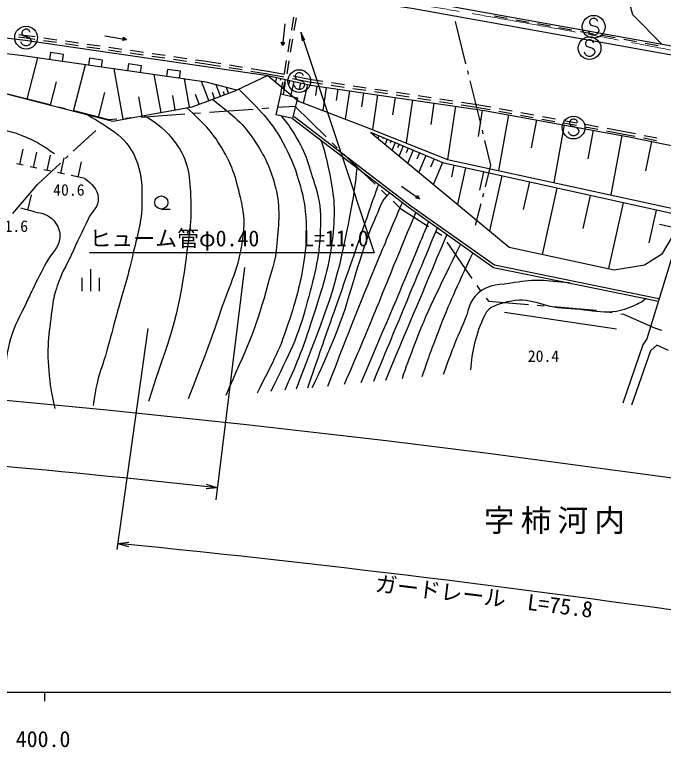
# Model space of a CAD drawing. Units: millimetres, scale not verified. Extents: x 40000 to 680000, y 20000 to 380000.
# Drawn here: x 464601 to 538610, y 198715 to 282300 of the extents above; entities that cross this region are included whole.
import ezdxf
from ezdxf.enums import TextEntityAlignment as Align

# ---------------------------------------------------------------- set-up
doc = ezdxf.new("R2010")
doc.units = ezdxf.units.MM
doc.header["$LTSCALE"] = 1000
doc.linetypes.add('CHAIN', pattern=[18.5, 12, -1.5, 3.5, -1.5])
for name, color, linetype, lineweight in [('M-BGD', 7, 'Continuous', 25), ('M-BMK', 2, 'CHAIN', 13), ('M-BMK-ROW', 30, 'Continuous', 25), ('M-STR-STRC', 7, 'Continuous', 25), ('M-TTL-BAND', 7, 'Continuous', 25)]:
    doc.layers.add(name, color=color, linetype=linetype, lineweight=lineweight)
doc.styles.add('ＭＳ ゴシック', font='')
doc.styles.get('ＭＳ ゴシック').set_extended_font_data('MS Gothic')

# ---------------------------------------------------------------- blocks, each defined once
blk = doc.blocks.new('open_arrow')
at = {"color": 0, "linetype": 'Continuous', "lineweight": -2}
blk.add_lwpolyline([(7.5, 1.25), (0, 0), (7.5, -1.25)], dxfattribs=at)

msp = doc.modelspace()

# ---------------------------------------------------------------- linework, layer by layer
at = {"layer": 'M-BGD'}
for p, q in [((535142, 282291), (534591, 284252)), ((496212, 280523), (496463, 282002)), ((496508, 280473), (496758, 281952)), ((519323, 282165), (520799, 281899)), ((521783, 281722), (523259, 281456)), ((538423, 278925), (535142, 282291)), ((495440, 281260), (495166, 278775)), ((514858, 281532), (516056, 276677)), ((524243, 281278), (525720, 281012)), ((465090, 280050), (465944, 279936)), ((526704, 280835), (528180, 280569)), ((529164, 280392), (530640, 280126)), ((465052, 279752), (465903, 279639)), ((465903, 279639), (466888, 279498)), ((465944, 279936), (466931, 279795)), ((467878, 279356), (469362, 279142)), ((467921, 279653), (469405, 279439)), ((470395, 279297), (471880, 279084)), ((474882, 279878), (477348, 279470)), ((476948, 279346), (477009, 279716)), ((477348, 279470), (476948, 279346)), ((477009, 279716), (477348, 279470)), ((495795, 278058), (496045, 279537)), ((496091, 278008), (496341, 279487)), ((531625, 279949), (533101, 279683)), ((534085, 279505), (535561, 279239)), ((470352, 279000), (471837, 278787)), ((472827, 278645), (474312, 278431)), ((472870, 278942), (474355, 278728)), ((475344, 278586), (476829, 278373)), ((495166, 278775), (495021, 279168)), ((495021, 279168), (495394, 279127)), ((495394, 279127), (495166, 278775)), ((536545, 279062), (538022, 278796)), ((468692, 277972), (468578, 277180)), ((470177, 277758), (468692, 277972)), ((470063, 276967), (470177, 277758)), ((475301, 278289), (476786, 278076)), ((477776, 277934), (479261, 277720)), ((477819, 278230), (479304, 278017)), ((480251, 277578), (481735, 277365)), ((480294, 277875), (481778, 277662)), ((482768, 277519), (484253, 277306)), ((466045, 272656), (467250, 277371)), ((473146, 277331), (473033, 276539)), ((474631, 277118), (473146, 277331)), ((474517, 276326), (474631, 277118)), ((477601, 276691), (477487, 275899)), ((479085, 276477), (477601, 276691)), ((482725, 277223), (484210, 277009)), ((485200, 276867), (486184, 276726)), ((485243, 277164), (486229, 277022)), ((486184, 276726), (488086, 276420)), ((486229, 277022), (488134, 276716)), ((495378, 275593), (495628, 277072)), ((495674, 275543), (495924, 277022)), ((471330, 271306), (472680, 276590)), ((476994, 270381), (475969, 276117)), ((478971, 275685), (479085, 276477)), ((482055, 276050), (481941, 275258)), ((483540, 275836), (482055, 276050)), ((483426, 275044), (483540, 275836)), ((489073, 276262), (490554, 276024)), ((489122, 276558), (490603, 276320)), ((491542, 275866), (493443, 275561)), ((491590, 276162), (493495, 275856)), ((493495, 275856), (495381, 275493)), ((516248, 275901), (516344, 275512)), ((481304, 271151), (480534, 275460)), ((493443, 275561), (495329, 275198)), ((494471, 275137), (494357, 274631)), ((494958, 275027), (494901, 274774)), ((496311, 275009), (498197, 274645)), ((496363, 275304), (498248, 274941)), ((468687, 271981), (469363, 274623)), ((484542, 271729), (483964, 274967)), ((486748, 272492), (485933, 274684)), ((488072, 272985), (487580, 274309)), ((494981, 273249), (495211, 274607)), ((495446, 274917), (495218, 273906)), ((495277, 273199), (495507, 274557)), ((495952, 274804), (495838, 274298)), ((496457, 274690), (496112, 273154)), ((497225, 274517), (497052, 273749)), ((497993, 274344), (497514, 272217)), ((498197, 274645), (499720, 274416)), ((498248, 274941), (499770, 274712)), ((499067, 274160), (498910, 273081)), ((500709, 274267), (502192, 274043)), ((500759, 274562), (502242, 274339)), ((503231, 274190), (504714, 273966)), ((516535, 274736), (517734, 269882)), ((474152, 270584), (474874, 273407)), ((487410, 272738), (487164, 273401)), ((488541, 273159), (488418, 273490)), ((489009, 273333), (488763, 273995)), ((500145, 274003), (499762, 271363)), ((501466, 273812), (501274, 272491)), ((502786, 273620), (502317, 270392)), ((503181, 273894), (504664, 273670)), ((504400, 273386), (504165, 271772)), ((505653, 273521), (507136, 273297)), ((505703, 273817), (507186, 273593)), ((508175, 273444), (509658, 273220)), ((479149, 270766), (478764, 272921)), ((482923, 271440), (482634, 273059)), ((485652, 272085), (485244, 273180)), ((506014, 273151), (505438, 269189)), ((507995, 272864), (507707, 270883)), ((508125, 273148), (509608, 272924)), ((509976, 272576), (509263, 267667)), ((510597, 272775), (512080, 272551)), ((510647, 273071), (512130, 272847)), ((513119, 272698), (514602, 272474)), ((512430, 272220), (512074, 269765)), ((513069, 272402), (514552, 272179)), ((514885, 271864), (514003, 265782)), ((515541, 272029), (517064, 271800)), ((515591, 272325), (517114, 272096)), ((517064, 271800), (518857, 271472)), ((517114, 272096), (518910, 271768)), ((517926, 271422), (517484, 268382)), ((520950, 270879), (519787, 264524)), ((519840, 271293), (521316, 271023)), ((519893, 271588), (521369, 271318)), ((522300, 270843), (523775, 270574)), ((522353, 271139), (523828, 270869)), ((524127, 270298), (523546, 267120)), ((524759, 270394), (526235, 270124)), ((524812, 270689), (526288, 270420)), ((527271, 270240), (528747, 269970)), ((527304, 269716), (526103, 263150)), ((527218, 269945), (528694, 269675)), ((529678, 269495), (531153, 269226)), ((529731, 269791), (531206, 269521)), ((532190, 269341), (533986, 269013)), ((471290, 266721), (473853, 269101)), ((506169, 268483), (506051, 268203)), ((517926, 269105), (518021, 268716)), ((530587, 269116), (529987, 265833)), ((532137, 269046), (533929, 268718)), ((533870, 268515), (532629, 261731)), ((533929, 268718), (535367, 268429)), ((533986, 269013), (535425, 268723)), ((536406, 268526), (537876, 268230)), ((506630, 268289), (506571, 268149)), ((507091, 268095), (506855, 267535)), ((507552, 267901), (507434, 267621)), ((508013, 267707), (507659, 266867)), ((508473, 267513), (508297, 267093)), ((518213, 267940), (518909, 265121)), ((536347, 268232), (537817, 267936)), ((537253, 267844), (536559, 264466)), ((465194, 265208), (465576, 266967)), ((508934, 267319), (508463, 266200)), ((509494, 267084), (509258, 266524)), ((510054, 266848), (509440, 265389)), ((466757, 264868), (467139, 266627)), ((468321, 264528), (468703, 266287)), ((469884, 264189), (470267, 265948)), ((470411, 265904), (470704, 266176)), ((510783, 266541), (510476, 265812)), ((511512, 266234), (510712, 264332)), ((512463, 265834), (512063, 264883)), ((465585, 265123), (464803, 265293)), ((467262, 262979), (469825, 265360)), ((471839, 263764), (472221, 265523)), ((513414, 265434), (512371, 262955)), ((514719, 265117), (514429, 263804)), ((518909, 265121), (518278, 262659)), ((467148, 264783), (466366, 264953)), ((468712, 264444), (467930, 264613)), ((470275, 264104), (469493, 264274)), ((516032, 264827), (515114, 260677)), ((518107, 264368), (517648, 262293)), ((472621, 263594), (471057, 263934)), ((520182, 263909), (518791, 257623)), ((464408, 259634), (467262, 262979)), ((508747, 262744), (510791, 261304)), ((523325, 263213), (522629, 260071)), ((526467, 262518), (524793, 254951)), ((466087, 260009), (466536, 261752)), ((510376, 261367), (510592, 261674)), ((510592, 261674), (510791, 261304)), ((518079, 261884), (517980, 261497)), ((530251, 261681), (529414, 257898)), ((510791, 261304), (510376, 261367)), ((534034, 260844), (532370, 253323)), ((466862, 259809), (465313, 260208)), ((481337, 260127), (482337, 260127)), ((517782, 260722), (517151, 258260)), ((537794, 260012), (536963, 256252)), ((538178, 258404), (544092, 257119)), ((473247, 253260), (473247, 250760)), ((472247, 252260), (472247, 250760)), ((474247, 252260), (474247, 250760)), ((520470, 248363), (533248, 246474))]:
    msp.add_line(p, q, dxfattribs=at)
for points in [[(68432, 272115), (85418, 273756), (116532, 277206), (148011, 281200), (167746, 283712), (201951, 287632), (247556, 292004), (267838, 293645), (301638, 295934), (330270, 296982), (358434, 297127), (383903, 296568), (409756, 295329), (429811, 293901), (466447, 290253), (510076, 284053), (539963, 278668), (564963, 273446)], [(564734, 272421), (564731, 272422), (539763, 277638), (509909, 283016), (466321, 289210), (429722, 292855), (409694, 294281), (383866, 295518), (358425, 296077), (330292, 295932), (301693, 294885), (267916, 292598), (247649, 290958), (202061, 286587), (167872, 282670), (148143, 280159), (116656, 276164), (85526, 272711), (68531, 271070)], [(375392, 284484), (390695, 282366), (411006, 281527), (430266, 282841), (445782, 281793), (465789, 279408), (493495, 275357), (489947, 273682)], [(380442, 281770), (390933, 273740), (418726, 272450), (432204, 277922), (441594, 277719), (456973, 274975), (475790, 270166), (484837, 271782), (489947, 273682)], [(489947, 273682), (486441, 274611), (465563, 277614), (445507, 279979), (429911, 281273), (410622, 279552), (394892, 280325), (380442, 281770)], [(493495, 275357), (496987, 272417), (504509, 269559), (513988, 265786), (556009, 256645)], [(493495, 275357), (498347, 274264), (518189, 271384), (534897, 268328), (557254, 263737)], [(496311, 270450), (509638, 260258), (519221, 253468), (538040, 249628)], [(496493, 270688), (509815, 260500), (519342, 253749), (538100, 249921)], [(556062, 256897), (555876, 256012), (513556, 265374), (505247, 268870)], [(505247, 268870), (521036, 255759), (532983, 253191), (536468, 253760), (538525, 255060), (540234, 257957)], [(540558, 257810), (536709, 245303), (536274, 244635), (533997, 237970)], [(539186, 243992), (537885, 244605), (537128, 243930), (534969, 237752)]]:
    msp.add_lwpolyline(points, dxfattribs=at)
msp.add_lwpolyline([(494981, 273249), (496859, 272813), (496311, 270450), (494433, 270886)], close=True, dxfattribs=at)
msp.add_circle((481337, 260877), 750, dxfattribs=at)
for points, knots in [([(438199, 277792), (441809, 276486), (442876, 276166), (445736, 274807), (447264, 274080), (447997, 273394), (449596, 272842), (452051, 271993), (453541, 271908), (456046, 271223), (458088, 270665), (459205, 270261), (461235, 269661), (463085, 269115), (464229, 269106), (465980, 268298), (467277, 267698), (467780, 267399), (469141, 266455)], [0, 0, 0, 0, 1, 1, 1, 2, 2, 2, 3, 3, 3, 4, 4, 4, 5, 5, 5, 6, 6, 6, 6]), ([(490169, 273787), (492654, 271286), (493734, 270424), (495188, 267711), (496046, 266109), (496494, 265171), (497001, 263425), (497465, 261832), (497691, 260909), (497807, 259253), (497932, 257469), (497928, 256447), (497675, 254677), (497273, 251862), (496846, 250307), (495985, 247597), (494893, 244156), (494200, 242936), (492257, 239138)], [0, 0, 0, 0, 1, 1, 1, 2, 2, 2, 3, 3, 3, 4, 4, 4, 5, 5, 5, 6, 6, 6, 6]), ([(487162, 272646), (489571, 270737), (490657, 269992), (492123, 267673), (493284, 265836), (493831, 264685), (494355, 262575), (494958, 260150), (494700, 258672), (494528, 256179), (494380, 254041), (493843, 252904), (493289, 250834), (491992, 245990), (491080, 244347), (488680, 238851)], [0, 0, 0, 0, 1, 1, 1, 2, 2, 2, 3, 3, 3, 4, 4, 4, 5, 5, 5, 5]), ([(484440, 238527), (486297, 243276), (486826, 244569), (488133, 248519), (489189, 251707), (490238, 253410), (490638, 256744), (490835, 258385), (490847, 259361), (490476, 260971), (489904, 263452), (489552, 264914), (488231, 267091), (486998, 269122), (486203, 269879), (484231, 271673)], [0, 0, 0, 0, 1, 1, 1, 2, 2, 2, 3, 3, 3, 4, 4, 4, 5, 5, 5, 5]), ([(472921, 270899), (475622, 269172), (477614, 268304), (478599, 265369), (479150, 263730), (479139, 262702), (479125, 260973), (479105, 258494), (478574, 257140), (478039, 254719), (477454, 252076), (476921, 250647), (476214, 248035), (475786, 246454), (475562, 245564), (475127, 243984), (474660, 242285), (474200, 241382), (473873, 239650), (473730, 238891), (473674, 238617), (473567, 237695)], [0, 0, 0, 0, 1, 1, 1, 2, 2, 2, 3, 3, 3, 4, 4, 4, 5, 5, 5, 6, 6, 6, 7, 7, 7, 7]), ([(479348, 270801), (481042, 269789), (481844, 269185), (482941, 267686), (484397, 265698), (484556, 264084), (484682, 261623), (484835, 258655), (484456, 256987), (484084, 254038), (483280, 247677), (482229, 245369), (479860, 238177)], [0, 0, 0, 0, 1, 1, 1, 2, 2, 2, 3, 3, 3, 4, 4, 4, 4]), ([(495024, 270748), (495794, 269818), (496009, 269457), (496561, 268577), (497902, 266437), (498198, 264980), (498946, 262569), (499443, 260963), (499510, 259980), (499486, 258299), (499435, 254829), (498877, 252895), (497990, 249540), (496884, 245362), (496041, 243828), (493817, 239292)], [0, 0, 0, 0, 1, 1, 1, 2, 2, 2, 3, 3, 3, 4, 4, 4, 5, 5, 5, 5]), ([(499550, 267972), (500056, 266433), (500166, 265914), (500446, 264568), (501011, 261859), (501205, 260253), (500926, 257500), (500518, 253480), (499762, 251284), (498518, 247440), (497489, 244255), (497030, 243121), (495422, 239450)], [0, 0, 0, 0, 1, 1, 1, 2, 2, 2, 3, 3, 3, 4, 4, 4, 4]), ([(503655, 264833), (503257, 261317), (503016, 260242), (502437, 257329), (501018, 250184), (499774, 247703), (496716, 239578)], [0, 0, 0, 0, 1, 1, 1, 2, 2, 2, 2]), ([(472621, 263594), (473384, 262981), (474049, 262441), (474138, 261404), (474229, 260353), (473425, 259921), (472974, 258968), (472216, 257365), (471790, 256467), (471047, 254857), (470419, 253497), (469921, 252790), (469460, 251364), (469178, 250489), (469027, 249986), (468915, 249073), (468566, 246207), (468224, 244568), (468488, 241693), (468644, 239986), (468733, 239311), (469190, 237361)], [0, 0, 0, 0, 1, 1, 1, 2, 2, 2, 3, 3, 3, 4, 4, 4, 5, 5, 5, 6, 6, 6, 7, 7, 7, 7]), ([(506101, 262963), (505572, 261443), (505440, 261063), (505016, 259845), (502279, 251978), (501424, 249523), (498006, 239705)], [0, 0, 0, 0, 1, 1, 1, 2, 2, 2, 2]), ([(498560, 239759), (499669, 242034), (499939, 242714), (500754, 244637), (502849, 249581), (503297, 252623), (505153, 257661), (505366, 258240), (505531, 258546), (505783, 259108), (506220, 260079), (506313, 260737), (507009, 261544), (507156, 261715), (507211, 261794), (507404, 261966)], [0, 0, 0, 0, 1, 1, 1, 2, 2, 2, 3, 3, 3, 4, 4, 4, 5, 5, 5, 5]), ([(500333, 239934), (503053, 246884), (503729, 248690), (506044, 254245), (507124, 256837), (507467, 257667), (508844, 260865)], [0, 0, 0, 0, 1, 1, 1, 2, 2, 2, 2]), ([(466862, 259809), (467793, 259624), (468457, 259532), (469059, 258806), (469570, 258188), (469812, 257677), (469759, 256877), (469678, 255631), (468803, 255179), (468223, 254073), (467594, 252872), (467261, 252190), (466665, 250973), (466363, 250358), (466186, 250018), (465903, 249395), (465182, 247808), (464581, 246986), (464120, 245306), (463682, 243707), (463645, 242763), (463379, 241127), (463109, 239467), (463034, 238928), (462750, 236868)], [0, 0, 0, 0, 1, 1, 1, 2, 2, 2, 3, 3, 3, 4, 4, 4, 5, 5, 5, 6, 6, 6, 7, 7, 7, 8, 8, 8, 8]), ([(510363, 259754), (508475, 255189), (507993, 254040), (506500, 250368), (506016, 249177), (505752, 248507), (505264, 247318), (504104, 244490), (503704, 243600), (502198, 240118)], [0, 0, 0, 0, 1, 1, 1, 2, 2, 2, 3, 3, 3, 3]), ([(511830, 258704), (511370, 257573), (511249, 257287), (510876, 256380), (508280, 250080), (507416, 248109), (504099, 240305)], [0, 0, 0, 0, 1, 1, 1, 2, 2, 2, 2]), ([(512851, 258070), (511317, 254390), (510933, 253468), (509706, 250517), (508070, 246585), (507561, 245355), (505526, 240446)], [0, 0, 0, 0, 1, 1, 1, 2, 2, 2, 2]), ([(515473, 256123), (512728, 250476), (511827, 248931), (510004, 244106), (509514, 242809), (509330, 242370), (508795, 240768)], [0, 0, 0, 0, 1, 1, 1, 2, 2, 2, 2]), ([(516857, 255143), (514880, 250848), (514289, 249682), (512904, 246076), (512147, 244104), (511892, 243439), (511060, 240991)], [0, 0, 0, 0, 1, 1, 1, 2, 2, 2, 2]), ([(527890, 251699), (525098, 251964), (524036, 252160), (521629, 251727), (519972, 251429), (518763, 251633), (517487, 250534), (516357, 249561), (516434, 248458), (515814, 247102), (514789, 244859), (514528, 244052), (513491, 241231)], [0, 0, 0, 0, 1, 1, 1, 2, 2, 2, 3, 3, 3, 4, 4, 4, 4]), ([(536682, 249905), (536101, 249452), (535787, 249343), (535176, 249053), (532462, 247768), (530494, 248675), (527492, 248770), (524870, 248854), (523341, 250237), (520817, 249522), (519693, 249203), (518732, 249080), (518226, 248028), (517124, 245739), (516786, 243802), (516596, 241797)], [0, 0, 0, 0, 1, 1, 1, 2, 2, 2, 3, 3, 3, 4, 4, 4, 5, 5, 5, 5])]:
    msp.add_open_spline(points, degree=3, knots=knots, dxfattribs=at)
msp.add_open_spline([(513912, 257229), (510405, 248905), (510405, 248905), (506899, 240581)], degree=3, dxfattribs=at)
at = {"layer": 'M-BMK'}
msp.add_arc((349447, -693117), 989785, 77.43031, 92.42715, dxfattribs=at)
at = {"layer": 'M-BMK-ROW'}
for p, q in [((463801, 273256), (468650, 272036)), ((469620, 271792), (470396, 271597)), ((492798, 271604), (493596, 271661)), ((494593, 271732), (496563, 271873)), ((496563, 271873), (500130, 268369)), ((471366, 271353), (475327, 270357)), ((479033, 270622), (484020, 270978)), ((485018, 271049), (485816, 271106)), ((486813, 271177), (491800, 271533)), ((475327, 270357), (476240, 270422)), ((477237, 270493), (478035, 270550)), ((500843, 267668), (501414, 267108)), ((502128, 266407), (502990, 265560)), ((502990, 265560), (505739, 262949)), ((506464, 262260), (507044, 261709)), ((507769, 261020), (508636, 260197)), ((508636, 260197), (511825, 258123)), ((512663, 257577), (513334, 257141)), ((513919, 256336), (516754, 252218)), ((517321, 251394), (517773, 250736)), ((517773, 250736), (517774, 250735)), ((518397, 249953), (518667, 249614)), ((518667, 249614), (523218, 249238)), ((524215, 249156), (525012, 249090)), ((526009, 249008), (530992, 248596)), ((531980, 248447), (532771, 248324)), ((533759, 248170), (534069, 248122)), ((534069, 248122), (537595, 246573)), ((537595, 246573), (538382, 246294))]:
    msp.add_line(p, q, dxfattribs=at)
at = {"layer": 'M-STR-STRC'}
for p, q in [((530308, 281742), (530189, 281505)), ((530544, 281860), (530308, 281742)), ((530780, 281860), (530544, 281860)), ((531017, 281742), (530780, 281860)), ((531135, 281505), (531017, 281742)), ((530189, 281505), (530189, 281387)), ((530189, 281387), (530308, 281151)), ((530308, 281151), (531017, 280914)), ((531017, 280914), (531135, 280796)), ((465549, 280508), (465431, 280272)), ((465431, 280272), (465431, 280154)), ((465431, 280154), (465549, 279917)), ((465785, 280626), (465549, 280508)), ((466021, 280626), (465785, 280626)), ((466258, 280508), (466021, 280626)), ((466376, 280272), (466258, 280508)), ((530189, 280205), (530071, 280442)), ((530308, 280087), (530189, 280205)), ((530544, 279969), (530308, 280087)), ((531017, 280087), (530780, 279969)), ((531135, 280205), (531017, 280087)), ((531135, 280796), (531253, 280560)), ((531253, 280442), (531135, 280205)), ((531253, 280560), (531253, 280442)), ((465431, 278972), (465312, 279208)), ((465549, 279917), (466258, 279681)), ((466258, 279681), (466376, 279563)), ((466376, 279563), (466494, 279326)), ((466494, 279208), (466376, 278972)), ((466494, 279326), (466494, 279208)), ((529835, 279305), (529717, 279069)), ((530072, 279423), (529835, 279305)), ((530308, 279423), (530072, 279423)), ((530544, 279305), (530308, 279423)), ((530780, 279969), (530544, 279969)), ((530662, 279069), (530544, 279305)), ((465549, 278854), (465431, 278972)), ((465785, 278735), (465549, 278854)), ((466021, 278735), (465785, 278735)), ((466258, 278854), (466021, 278735)), ((466376, 278972), (466258, 278854)), ((529717, 279069), (529717, 278950)), ((529717, 278950), (529835, 278714)), ((529835, 278714), (530544, 278478)), ((530544, 278478), (530662, 278359)), ((530662, 278359), (530781, 278123)), ((529717, 277769), (529599, 278005)), ((529835, 277650), (529717, 277769)), ((530072, 277532), (529835, 277650)), ((530308, 277532), (530072, 277532)), ((530544, 277650), (530308, 277532)), ((530662, 277769), (530544, 277650)), ((530781, 278005), (530662, 277769)), ((530781, 278123), (530781, 278005)), ((496718, 275543), (496600, 275306)), ((496600, 275306), (496600, 275188)), ((496600, 275188), (496718, 274952)), ((496955, 275661), (496718, 275543)), ((497191, 275661), (496955, 275661)), ((497427, 275543), (497191, 275661)), ((497545, 275306), (497427, 275543)), ((496600, 274006), (496482, 274243)), ((496718, 274952), (497427, 274715)), ((497427, 274715), (497545, 274597)), ((497545, 274597), (497664, 274361)), ((497664, 274243), (497545, 274006)), ((497664, 274361), (497664, 274243)), ((496718, 273888), (496600, 274006)), ((496955, 273770), (496718, 273888)), ((497191, 273770), (496955, 273770)), ((497427, 273888), (497191, 273770)), ((497545, 274006), (497427, 273888)), ((528012, 270245), (527894, 270009)), ((527894, 270009), (527894, 269890)), ((528248, 270363), (528012, 270245)), ((528485, 270363), (528248, 270363)), ((528721, 270245), (528485, 270363)), ((528839, 270009), (528721, 270245)), ((527894, 269890), (528012, 269654)), ((528012, 269654), (528721, 269418)), ((528721, 269418), (528839, 269300)), ((528839, 269300), (528957, 269063)), ((527894, 268709), (527775, 268945)), ((528012, 268590), (527894, 268709)), ((528248, 268472), (528012, 268590)), ((528485, 268472), (528248, 268472)), ((528721, 268590), (528485, 268472)), ((528839, 268709), (528721, 268590)), ((528957, 268945), (528839, 268709)), ((528957, 269063), (528957, 268945)), ((490807, 253472), (487548, 226943)), ((479794, 246501), (476255, 221272)), ((487719, 228334), (486449, 228219)), ((487719, 228334), (486503, 228716)), ((476355, 221986), (477624, 222110)), ((476355, 221986), (477574, 221612))]:
    msp.add_line(p, q, dxfattribs=at)
msp.add_lwpolyline([(497251, 280301), (505631, 255113), (473131, 255113)], dxfattribs=at)
for centre in [(530662, 280914), (465903, 279681), (530190, 278478), (497073, 274715), (528366, 269418)]:
    msp.add_circle(centre, 1300, dxfattribs=at)
for centre, start, end in [((314525, -1367626), 81.4375, 90.54802), ((314941, -1375199), 83.85023, 87.91496), ((315358, -1382772), 81.58386, 84.27097)]:
    msp.add_arc(centre, 1612814, start, end, dxfattribs=at)
at = {"layer": 'M-TTL-BAND'}
for p, q in [((40000, 205000), (579000, 205000)), ((468000, 205000), (468000, 204000))]:
    msp.add_line(p, q, dxfattribs=at)

# ---------------------------------------------------------------- block references
at = {"layer": 'M-STR-STRC', "xscale": 133, "yscale": 133, "rotation": 288.4}
msp.add_blockref('open_arrow', (497251, 280301), dxfattribs=at)

# ---------------------------------------------------------------- texts
at = {"layer": 'M-BGD', "style": 'ＭＳ ゴシック'}
for s, p in [('40.6', (468989, 261253)), ('41.6', (462538, 257123)), ('20.4', (523140, 242297))]:
    msp.add_text(s, height=1320, dxfattribs=at).set_placement(p, align=Align.BOTTOM_LEFT)
at = {"layer": 'M-STR-STRC', "style": 'ＭＳ ゴシック'}
msp.add_text('ヒューム管φ0.40\u3000\u3000L=11.0', height=1833, dxfattribs=at).set_placement((473131, 255313), align=Align.BOTTOM_LEFT)
msp.add_text('ガードレール\u3000L=75.8', height=1833, rotation=353.026, dxfattribs=at).set_placement((517972, 214469), align=Align.BOTTOM_CENTER)
at = {"layer": 'M-STR-STRC', "insert": (526534, 223037), "char_height": 2566, "attachment_point": 8, "style": 'ＭＳ ゴシック'}
msp.add_mtext('\\T1.2;字柿河内', dxfattribs=at)
at = {"layer": 'M-TTL-BAND', "style": 'ＭＳ ゴシック'}
msp.add_text('400.0', height=1833, dxfattribs=at).set_placement((467844, 198195), align=Align.BOTTOM_CENTER)

doc.saveas('drawing.dxf')
